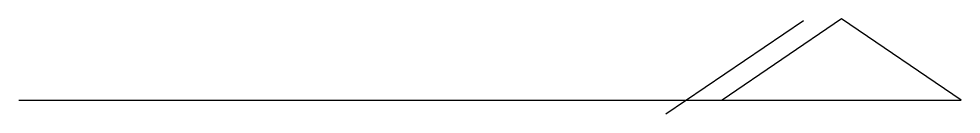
# Model space of a CAD drawing. Extents: x -11.8 to 13.2, y -0.4 to 2.2.
import ezdxf

# ---------------------------------------------------------------- set-up
doc = ezdxf.new("R2010")
doc.units = 0
doc.layers.get('0').update_dxf_attribs({"linetype": 'CONTINUOUS'})

msp = doc.modelspace()

# ---------------------------------------------------------------- linework, layer by layer
at = {"color": 7}
for points in [[(9.001, 2.101), (5.358, -0.372)], [(10.011, 2.154), (6.847, 0)], [(13.175, 0), (10.011, 2.154)], [(-11.765, 0), (13.175, 0)]]:
    msp.add_lwpolyline(points, dxfattribs=at)

doc.saveas('drawing.dxf')
